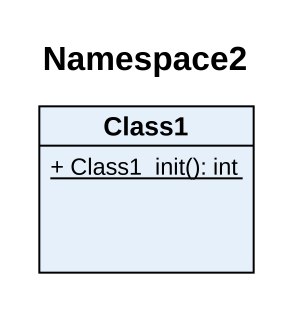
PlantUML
@startuml
title Namespace2
hide circle
hide empty members
skinparam classAttributeIconSize 0
class Class1 {
  {static} + Class1_init(): int
}
@enduml
